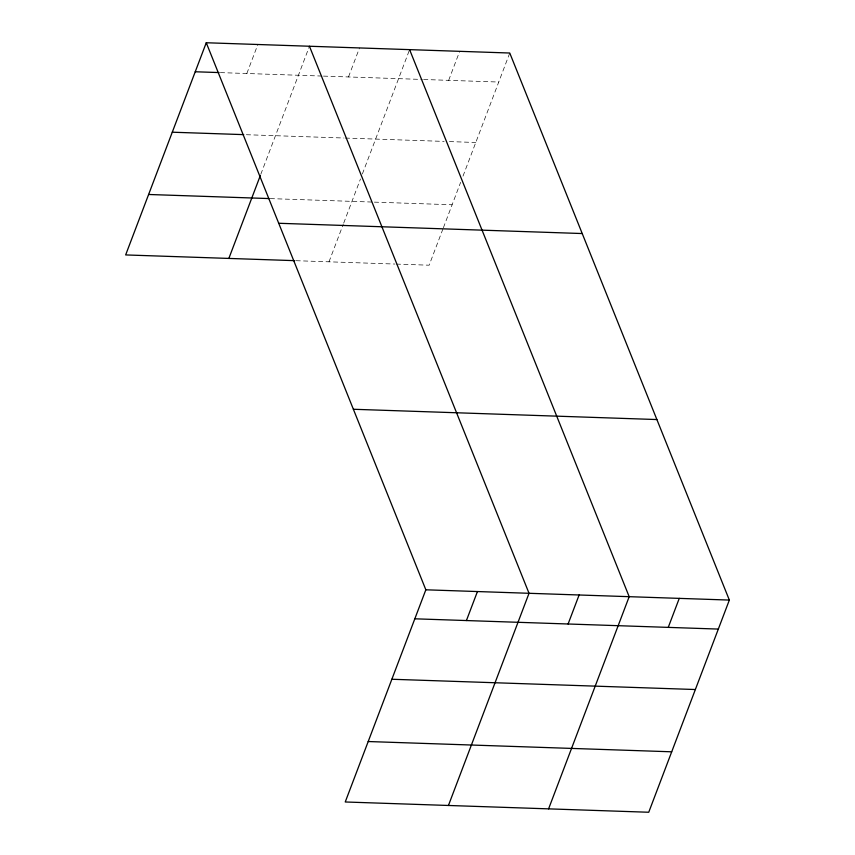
<?xml version="1.0" encoding="UTF-8"?>
<svg xmlns="http://www.w3.org/2000/svg" width="855" height="855" viewBox="0 0 855 855"><rect width="100%" height="100%" fill="white"/><g stroke="black" fill="none" stroke-linecap="round" stroke-linejoin="round"><path stroke-width="0.64" stroke-dasharray="4.28 3.21" d="M246.828 73.509L257.857 44.492M260.796 174.313L309.446 46.245M348.498 76.95L359.528 47.933M329.004 261.812L343.24 224.341M343.699 223.134L360.479 178.952M362.37 173.971L409.139 50.84M448.661 80.338L459.68 51.332M442.933 228.937L429.157 265.2L396.207 264.088M443.392 227.729L460.631 182.339M463.004 176.109L509.762 53.021M220.376 72.611L322.143 76.063M323.468 76.106L422.306 79.451M423.62 79.494L498.732 82.037M246.358 134.716L343.988 138.018M345.313 138.061L444.151 141.406M449.42 141.588L475.775 142.486M270.255 198.606L373.047 202.079M374.362 202.133L452.113 204.762M296.054 260.7L394.892 264.045"/><path stroke-width="1.28" d="M206.258 42.75L425.843 589.8L345.238 801.979L648.742 812.25L729.347 600.071L509.762 53.021L206.258 42.75L125.653 254.929L294.74 260.657M228.851 258.424L260.326 175.564M466.413 620.559L477.443 591.542M448.437 805.474L529.031 593.285L309.446 46.245M568.094 624L579.113 594.984M548.589 808.862L629.184 596.683L409.598 49.633M668.247 627.388L679.265 598.372M195.239 71.767L219.051 72.568M172.272 132.204L243.718 134.63M148.62 194.48L268.94 198.563M278.719 223.273L582.223 233.543M353.382 409.267L656.875 419.549M425.843 589.8L729.347 600.071M414.825 618.806L718.318 629.077M391.857 679.255L695.361 689.525M368.206 741.531L671.699 751.802"/></g></svg>
